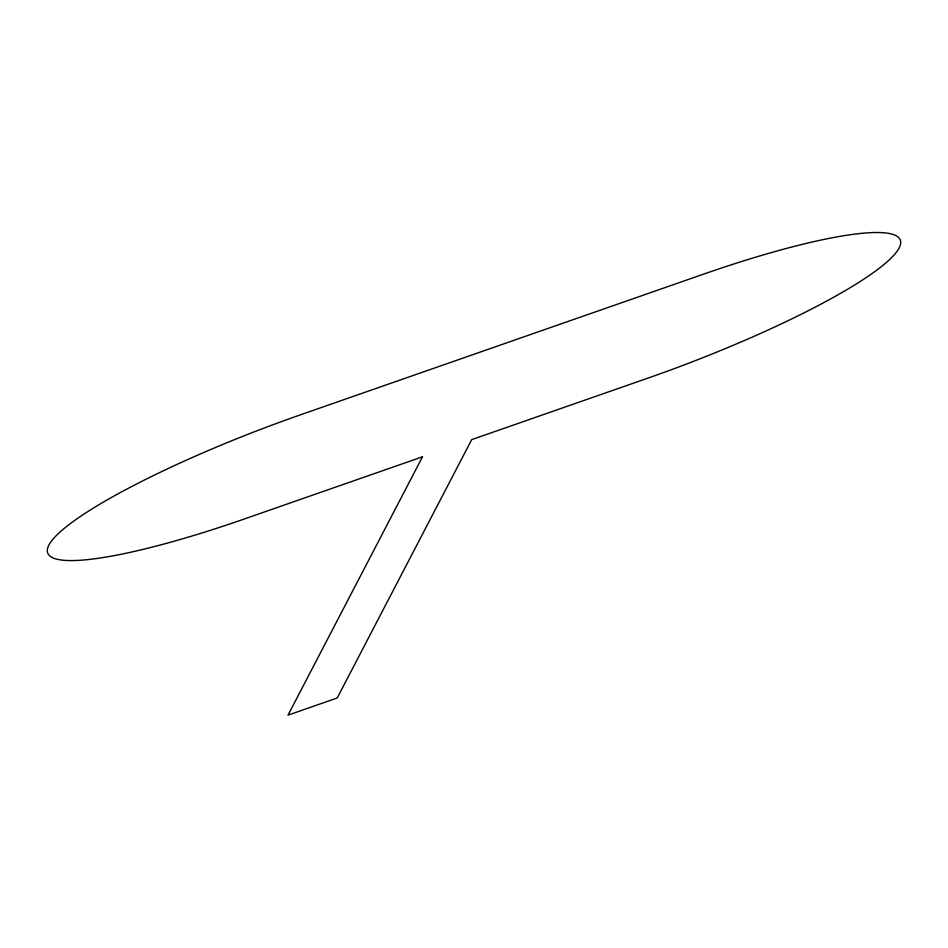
<?xml version="1.0" encoding="UTF-8"?>
<svg xmlns="http://www.w3.org/2000/svg" width="948" height="948" viewBox="0 0 948 948"><rect width="100%" height="100%" fill="white"/><g stroke="black" fill="none" stroke-linecap="round" stroke-linejoin="round"><path stroke-width="1.42" d="M422.5 456.806L288.002 715.159L337.215 697.977L471.713 439.623L648.42 377.956A240.792 39.283 -21 0 0 899 248.222A240.792 39.283 -21 0 0 702.219 274.612L299.58 415.129A240.792 39.283 -21 0 0 49 544.863A240.792 39.283 -21 0 0 245.781 518.473L422.5 456.806"/></g></svg>
